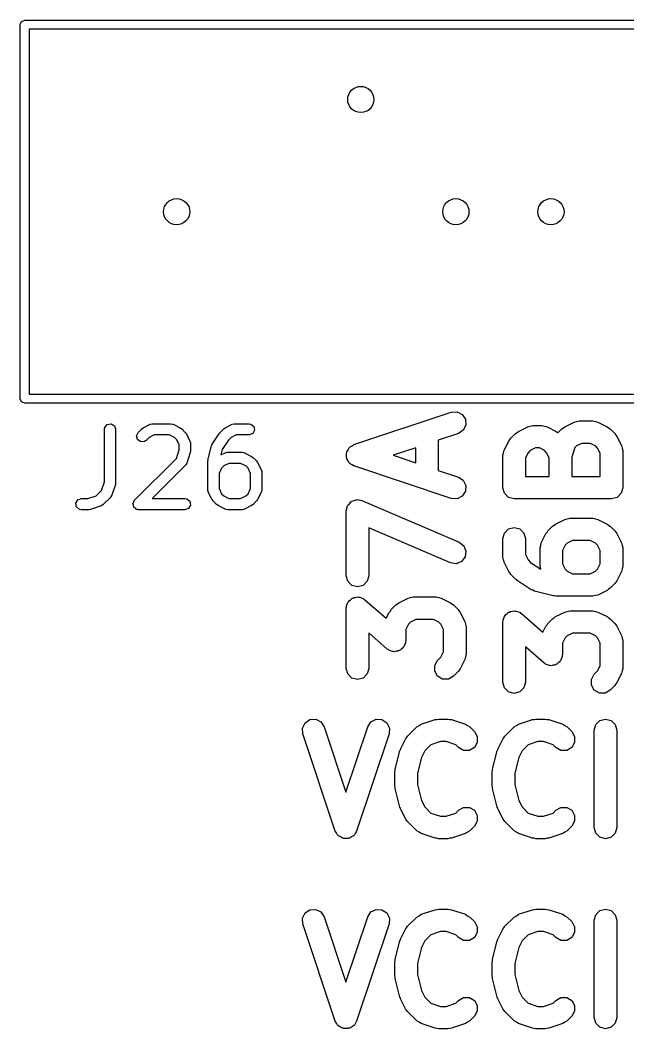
# Model space of a CAD drawing. Extents: x 6.24 to 8.54, y -5.54 to -4.04.
# Drawn here: x 6.591 to 6.91, y -4.569 to -4.038 of the extents above; entities that cross this region are included whole.
import ezdxf

# ---------------------------------------------------------------- set-up
doc = ezdxf.new("R2010")
doc.units = 0
doc.header["$MEASUREMENT"] = 0
doc.layers.add('BLACK', color=7, linetype='CONTINUOUS')

msp = doc.modelspace()

# ---------------------------------------------------------------- linework, layer by layer
at = {"layer": 'BLACK', "linetype": 'CONTINUOUS'}
for p, q in [((6.59156, -4.03896), (6.59323, -4.03827)), ((6.59323, -4.03827), (7.24677, -4.03827)), ((6.59087, -4.04063), (6.59156, -4.03896)), ((6.59087, -4.23748), (6.59087, -4.04063)), ((6.59559, -4.04299), (6.59559, -4.23512)), ((7.24441, -4.04299), (6.59559, -4.04299)), ((6.59156, -4.23915), (6.59087, -4.23748)), ((6.59323, -4.23984), (6.59156, -4.23915)), ((7.24677, -4.23984), (6.59323, -4.23984)), ((6.59559, -4.23512), (7.24441, -4.23512)), ((6.76641, -4.2616), (6.81759, -4.24454)), ((6.81759, -4.24454), (6.82064, -4.24436)), ((6.82064, -4.24436), (6.82338, -4.24573)), ((6.63665, -4.25098), (6.63864, -4.25063)), ((6.63864, -4.25063), (6.64039, -4.25164)), ((6.65556, -4.25277), (6.65931, -4.2509)), ((6.65931, -4.2509), (6.66029, -4.2506)), ((6.66029, -4.2506), (6.66046, -4.25064)), ((6.66046, -4.25064), (6.66063, -4.25058)), ((6.66063, -4.25058), (6.67, -4.25058)), ((6.67, -4.25058), (6.67101, -4.25076)), ((6.67101, -4.25076), (6.67115, -4.25087)), ((6.67115, -4.25087), (6.67132, -4.2509)), ((6.67132, -4.2509), (6.67507, -4.25277)), ((6.69868, -4.25277), (6.70243, -4.2509)), ((6.70243, -4.2509), (6.70341, -4.2506)), ((6.70341, -4.2506), (6.70358, -4.25064)), ((6.70358, -4.25064), (6.70375, -4.25058)), ((6.70375, -4.25058), (6.71124, -4.25058)), ((6.71124, -4.25058), (6.71225, -4.25076)), ((6.71225, -4.25076), (6.7138, -4.25206)), ((6.82338, -4.24573), (6.82506, -4.24828)), ((6.82506, -4.24828), (6.82525, -4.25133)), ((6.87729, -4.25217), (6.88216, -4.24974)), ((6.88216, -4.24974), (6.88349, -4.24947)), ((6.88349, -4.24947), (6.8848, -4.24911)), ((6.8848, -4.24911), (6.89211, -4.24911)), ((6.89211, -4.24911), (6.89342, -4.24946)), ((6.89342, -4.24946), (6.89475, -4.24974)), ((6.89475, -4.24974), (6.89963, -4.25217)), ((6.63518, -4.25354), (6.63535, -4.25253)), ((6.63518, -4.28118), (6.63518, -4.25354)), ((6.63535, -4.25253), (6.63665, -4.25098)), ((6.64039, -4.25164), (6.64108, -4.25354)), ((6.64108, -4.25354), (6.64108, -4.28166)), ((6.65206, -4.25703), (6.65291, -4.2552)), ((6.65291, -4.2552), (6.65479, -4.25332)), ((6.65479, -4.25332), (6.65551, -4.25282)), ((6.65551, -4.25282), (6.65556, -4.25277)), ((6.67507, -4.25277), (6.67578, -4.2533)), ((6.67578, -4.2533), (6.67584, -4.25332)), ((6.67584, -4.25332), (6.67771, -4.2552)), ((6.67771, -4.2552), (6.67822, -4.25592)), ((6.67822, -4.25592), (6.67827, -4.25597)), ((6.67827, -4.25597), (6.68014, -4.25971)), ((6.69192, -4.26127), (6.69566, -4.25565)), ((6.69566, -4.25565), (6.69598, -4.25532)), ((6.69598, -4.25532), (6.69603, -4.2552)), ((6.69603, -4.2552), (6.69791, -4.25332)), ((6.69791, -4.25332), (6.69863, -4.25282)), ((6.69863, -4.25282), (6.69868, -4.25277)), ((6.71314, -4.2558), (6.71124, -4.25649)), ((6.71415, -4.25405), (6.71314, -4.2558)), ((6.7138, -4.25206), (6.71415, -4.25405)), ((6.82133, -4.25575), (6.81074, -4.25928)), ((6.82388, -4.25406), (6.82133, -4.25575)), ((6.82525, -4.25133), (6.82388, -4.25406)), ((6.84894, -4.25815), (6.85138, -4.25572)), ((6.85138, -4.25572), (6.8522, -4.25524)), ((6.8522, -4.25524), (6.85291, -4.25461)), ((6.85291, -4.25461), (6.85779, -4.25217)), ((6.85779, -4.25217), (6.85912, -4.2519)), ((6.85912, -4.2519), (6.86043, -4.25155)), ((6.86043, -4.25155), (6.8653, -4.25155)), ((6.8653, -4.25155), (6.86662, -4.2519)), ((6.86662, -4.2519), (6.86795, -4.25217)), ((6.86795, -4.25217), (6.87282, -4.25461)), ((6.87282, -4.25461), (6.87353, -4.25524)), ((6.87353, -4.25524), (6.8737, -4.25534)), ((6.8737, -4.25534), (6.87575, -4.25328)), ((6.87575, -4.25328), (6.87658, -4.25281)), ((6.87658, -4.25281), (6.87729, -4.25217)), ((6.89963, -4.25217), (6.90034, -4.25281)), ((6.90034, -4.25281), (6.90116, -4.25328)), ((6.90116, -4.25328), (6.9036, -4.25572)), ((6.9036, -4.25572), (6.90408, -4.25654)), ((6.65258, -4.25898), (6.65206, -4.25703)), ((6.65424, -4.26014), (6.65258, -4.25898)), ((6.65625, -4.25996), (6.65424, -4.26014)), ((6.65709, -4.25937), (6.65625, -4.25996)), ((6.65863, -4.25784), (6.65709, -4.25937)), ((6.66132, -4.25649), (6.65863, -4.25784)), ((6.6693, -4.25649), (6.66132, -4.25649)), ((6.672, -4.25784), (6.6693, -4.25649)), ((6.6732, -4.25903), (6.672, -4.25784)), ((6.67455, -4.26173), (6.6732, -4.25903)), ((6.68014, -4.25971), (6.68043, -4.2607)), ((6.68043, -4.2607), (6.68039, -4.26087)), ((6.68039, -4.26087), (6.68045, -4.26104)), ((6.68045, -4.26104), (6.68045, -4.26478)), ((6.69151, -4.26219), (6.69191, -4.26129)), ((6.69191, -4.26129), (6.69192, -4.26127)), ((6.70042, -4.25917), (6.69711, -4.26412)), ((6.70175, -4.25784), (6.70042, -4.25917)), ((6.70444, -4.25649), (6.70175, -4.25784)), ((6.71124, -4.25649), (6.70444, -4.25649)), ((6.81074, -4.25928), (6.81074, -4.27513)), ((6.8454, -4.26456), (6.84784, -4.25969)), ((6.84784, -4.25969), (6.84847, -4.25898)), ((6.84847, -4.25898), (6.84894, -4.25815)), ((6.8862, -4.26092), (6.88343, -4.26231)), ((6.89072, -4.26092), (6.8862, -4.26092)), ((6.89349, -4.26231), (6.89072, -4.26092)), ((6.90408, -4.25654), (6.90471, -4.25725)), ((6.90471, -4.25725), (6.90714, -4.26213)), ((6.67304, -4.26881), (6.67455, -4.26431)), ((6.67455, -4.26431), (6.67455, -4.26173)), ((6.6803, -4.26572), (6.67843, -4.27134)), ((6.68045, -4.26478), (6.6803, -4.26565)), ((6.6803, -4.26565), (6.6803, -4.26572)), ((6.68963, -4.26969), (6.69151, -4.26219)), ((6.69711, -4.26412), (6.69638, -4.26704)), ((6.69638, -4.26704), (6.69868, -4.26589)), ((6.69868, -4.26589), (6.69966, -4.2656)), ((6.69966, -4.2656), (6.69983, -4.26564)), ((6.69983, -4.26564), (6.7, -4.26558)), ((6.7, -4.26558), (6.7075, -4.26558)), ((6.7075, -4.26558), (6.70851, -4.26576)), ((6.70851, -4.26576), (6.70864, -4.26587)), ((6.70864, -4.26587), (6.70882, -4.26589)), ((6.70882, -4.26589), (6.71257, -4.26777)), ((6.76249, -4.26602), (6.76266, -4.2657)), ((6.76257, -4.2672), (6.76249, -4.26602)), ((6.76266, -4.2657), (6.76268, -4.26534)), ((6.76268, -4.26534), (6.76333, -4.26435)), ((6.76333, -4.26435), (6.76386, -4.26329)), ((6.76386, -4.26329), (6.76416, -4.26309)), ((6.76416, -4.26309), (6.76436, -4.26279)), ((6.76436, -4.26279), (6.76542, -4.26226)), ((6.76542, -4.26226), (6.76641, -4.2616)), ((6.79893, -4.26321), (6.78695, -4.26721)), ((6.79893, -4.2712), (6.79893, -4.26321)), ((6.84478, -4.26721), (6.84513, -4.26589)), ((6.84513, -4.26589), (6.8454, -4.26456)), ((6.85797, -4.26583), (6.85659, -4.2686)), ((6.85905, -4.26475), (6.85797, -4.26583)), ((6.86182, -4.26336), (6.85905, -4.26475)), ((6.86391, -4.26336), (6.86182, -4.26336)), ((6.86668, -4.26475), (6.86391, -4.26336)), ((6.86776, -4.26583), (6.86668, -4.26475)), ((6.86915, -4.2686), (6.86776, -4.26583)), ((6.88265, -4.26308), (6.88096, -4.26816)), ((6.88343, -4.26231), (6.88265, -4.26308)), ((6.89457, -4.26339), (6.89349, -4.26231)), ((6.89596, -4.26616), (6.89457, -4.26339)), ((6.89596, -4.27836), (6.89596, -4.26616)), ((6.90714, -4.26213), (6.90742, -4.26346)), ((6.90742, -4.26346), (6.90777, -4.26477)), ((6.90777, -4.26477), (6.90777, -4.28427)), ((6.65104, -4.29082), (6.67304, -4.26881)), ((6.67843, -4.27134), (6.67794, -4.27224)), ((6.68954, -4.27041), (6.68965, -4.26983)), ((6.68954, -4.28541), (6.68954, -4.27041)), ((6.68965, -4.26983), (6.68963, -4.26969)), ((6.70069, -4.27149), (6.698, -4.27284)), ((6.7068, -4.27149), (6.70069, -4.27149)), ((6.7095, -4.27284), (6.7068, -4.27149)), ((6.71257, -4.26777), (6.71327, -4.26829)), ((6.71327, -4.26829), (6.71333, -4.26832)), ((6.71333, -4.26832), (6.71521, -4.2702)), ((6.71521, -4.2702), (6.71571, -4.27092)), ((6.71571, -4.27092), (6.71576, -4.27096)), ((6.71576, -4.27096), (6.71764, -4.27471)), ((6.76249, -4.26839), (6.76257, -4.2672)), ((6.76266, -4.26871), (6.76249, -4.26839)), ((6.76268, -4.26907), (6.76266, -4.26871)), ((6.76333, -4.27006), (6.76268, -4.26907)), ((6.76386, -4.27112), (6.76333, -4.27006)), ((6.76416, -4.27132), (6.76386, -4.27112)), ((6.76436, -4.27162), (6.76416, -4.27132)), ((6.76542, -4.27215), (6.76436, -4.27162)), ((6.78695, -4.26721), (6.79893, -4.2712)), ((6.84478, -4.28427), (6.84478, -4.26721)), ((6.85659, -4.2686), (6.85659, -4.27836)), ((6.86915, -4.27836), (6.86915, -4.2686)), ((6.88096, -4.26816), (6.88096, -4.27836)), ((6.67771, -4.2725), (6.66026, -4.28995)), ((6.67779, -4.27234), (6.67771, -4.2725)), ((6.67794, -4.27224), (6.67779, -4.27234)), ((6.6968, -4.27403), (6.69545, -4.27673)), ((6.69545, -4.27673), (6.69545, -4.28471)), ((6.698, -4.27284), (6.6968, -4.27403)), ((6.71069, -4.27403), (6.7095, -4.27284)), ((6.71204, -4.27673), (6.71069, -4.27403)), ((6.71204, -4.28471), (6.71204, -4.27673)), ((6.71764, -4.27471), (6.71793, -4.2757)), ((6.71793, -4.2757), (6.71789, -4.27587)), ((6.71789, -4.27587), (6.71795, -4.27603)), ((6.71795, -4.27603), (6.71795, -4.28541)), ((6.76641, -4.27281), (6.76542, -4.27215)), ((6.81759, -4.28987), (6.76641, -4.27281)), ((6.81074, -4.27513), (6.82133, -4.27866)), ((6.63367, -4.28569), (6.63518, -4.28118)), ((6.64093, -4.28259), (6.63906, -4.28822)), ((6.64108, -4.28166), (6.64093, -4.28253)), ((6.64093, -4.28253), (6.64093, -4.28259)), ((6.82133, -4.27866), (6.82388, -4.28035)), ((6.82388, -4.28035), (6.82525, -4.28308)), ((6.85659, -4.27836), (6.86915, -4.27836)), ((6.88096, -4.27836), (6.89596, -4.27836)), ((6.63091, -4.28845), (6.63367, -4.28569)), ((6.6896, -4.28557), (6.68954, -4.28541)), ((6.68956, -4.28574), (6.6896, -4.28557)), ((6.68986, -4.28673), (6.68956, -4.28574)), ((6.69173, -4.29048), (6.68986, -4.28673)), ((6.69545, -4.28471), (6.6968, -4.28741)), ((6.6968, -4.28741), (6.698, -4.2886)), ((6.7095, -4.2886), (6.71069, -4.28741)), ((6.71069, -4.28741), (6.71204, -4.28471)), ((6.71764, -4.28673), (6.71576, -4.29048)), ((6.71766, -4.28655), (6.71764, -4.28673)), ((6.71777, -4.28642), (6.71766, -4.28655)), ((6.71795, -4.28541), (6.71777, -4.28642)), ((6.82506, -4.28613), (6.82338, -4.28868)), ((6.82525, -4.28308), (6.82506, -4.28613)), ((6.84557, -4.28722), (6.84478, -4.28427)), ((6.84773, -4.28938), (6.84557, -4.28722)), ((6.90698, -4.28722), (6.90482, -4.28938)), ((6.90777, -4.28427), (6.90698, -4.28722)), ((6.62022, -4.29239), (6.62123, -4.29064)), ((6.62057, -4.29438), (6.62022, -4.29239)), ((6.62123, -4.29064), (6.62313, -4.28995)), ((6.62313, -4.28995), (6.6264, -4.28995)), ((6.6264, -4.28995), (6.63091, -4.28845)), ((6.63459, -4.29312), (6.63375, -4.29371)), ((6.63834, -4.28937), (6.63459, -4.29312)), ((6.63842, -4.28921), (6.63834, -4.28937)), ((6.63857, -4.28912), (6.63842, -4.28921)), ((6.63906, -4.28822), (6.63857, -4.28912)), ((6.65019, -4.29265), (6.65024, -4.29253)), ((6.65042, -4.29351), (6.65019, -4.29265)), ((6.65022, -4.29239), (6.65066, -4.29162)), ((6.65024, -4.29253), (6.65022, -4.29239)), ((6.65066, -4.29162), (6.65104, -4.29082)), ((6.66026, -4.28995), (6.6775, -4.28995)), ((6.6775, -4.28995), (6.67851, -4.29013)), ((6.67851, -4.29013), (6.68006, -4.29143)), ((6.68006, -4.29143), (6.68041, -4.29342)), ((6.69178, -4.29052), (6.69173, -4.29048)), ((6.69228, -4.29124), (6.69178, -4.29052)), ((6.69416, -4.29312), (6.69228, -4.29124)), ((6.69422, -4.29315), (6.69416, -4.29312)), ((6.69493, -4.29367), (6.69422, -4.29315)), ((6.698, -4.2886), (6.70069, -4.28995)), ((6.70069, -4.28995), (6.7068, -4.28995)), ((6.7068, -4.28995), (6.7095, -4.2886)), ((6.71333, -4.29312), (6.71261, -4.29363)), ((6.71521, -4.29124), (6.71333, -4.29312)), ((6.71523, -4.29119), (6.71521, -4.29124)), ((6.71576, -4.29048), (6.71523, -4.29119)), ((6.76317, -4.2935), (6.76401, -4.29266)), ((6.76401, -4.29266), (6.76474, -4.29172)), ((6.76474, -4.29172), (6.76507, -4.29159)), ((6.76507, -4.29159), (6.76533, -4.29134)), ((6.76533, -4.29134), (6.76648, -4.29103)), ((6.76648, -4.29103), (6.76758, -4.29059)), ((6.76758, -4.29059), (6.76793, -4.29064)), ((6.76793, -4.29064), (6.76828, -4.29055)), ((6.76828, -4.29055), (6.76943, -4.29085)), ((6.76943, -4.29085), (6.77061, -4.29102)), ((6.77061, -4.29102), (6.82179, -4.31296)), ((6.82064, -4.29005), (6.81759, -4.28987)), ((6.82338, -4.28868), (6.82064, -4.29005)), ((6.85068, -4.29017), (6.84773, -4.28938)), ((6.87505, -4.29017), (6.85068, -4.29017)), ((6.90186, -4.29017), (6.87505, -4.29017)), ((6.90482, -4.28938), (6.90186, -4.29017)), ((6.62212, -4.29568), (6.62057, -4.29438)), ((6.62313, -4.29586), (6.62212, -4.29568)), ((6.62688, -4.29586), (6.62313, -4.29586)), ((6.62694, -4.29584), (6.62688, -4.29586)), ((6.62781, -4.29571), (6.62694, -4.29584)), ((6.63344, -4.29383), (6.62781, -4.29571)), ((6.63358, -4.29372), (6.63344, -4.29383)), ((6.63375, -4.29371), (6.63358, -4.29372)), ((6.65057, -4.29438), (6.65042, -4.29351)), ((6.65067, -4.29447), (6.65057, -4.29438)), ((6.65071, -4.2946), (6.65067, -4.29447)), ((6.65144, -4.29511), (6.65071, -4.2946)), ((6.65212, -4.29568), (6.65144, -4.29511)), ((6.6523, -4.29571), (6.65212, -4.29568)), ((6.65236, -4.29576), (6.6523, -4.29571)), ((6.65249, -4.29575), (6.65236, -4.29576)), ((6.65313, -4.29586), (6.65249, -4.29575)), ((6.6775, -4.29586), (6.65313, -4.29586)), ((6.6794, -4.29517), (6.6775, -4.29586)), ((6.68041, -4.29342), (6.6794, -4.29517)), ((6.69868, -4.29555), (6.69493, -4.29367)), ((6.69885, -4.29557), (6.69868, -4.29555)), ((6.69899, -4.29568), (6.69885, -4.29557)), ((6.7, -4.29586), (6.69899, -4.29568)), ((6.7075, -4.29586), (6.7, -4.29586)), ((6.70766, -4.2958), (6.7075, -4.29586)), ((6.70783, -4.29584), (6.70766, -4.2958)), ((6.70882, -4.29555), (6.70783, -4.29584)), ((6.71257, -4.29367), (6.70882, -4.29555)), ((6.71261, -4.29363), (6.71257, -4.29367)), ((6.76237, -4.29645), (6.76268, -4.2953)), ((6.76237, -4.33057), (6.76237, -4.29645)), ((6.76268, -4.2953), (6.76285, -4.29413)), ((6.76285, -4.29413), (6.76307, -4.29384)), ((6.76307, -4.29384), (6.76317, -4.2935)), ((6.8717, -4.30399), (6.87241, -4.30336)), ((6.87241, -4.30336), (6.87729, -4.30092)), ((6.87729, -4.30092), (6.87862, -4.30065)), ((6.87862, -4.30065), (6.87993, -4.30029)), ((6.87993, -4.30029), (6.89211, -4.30029)), ((6.89211, -4.30029), (6.89342, -4.30065)), ((6.89342, -4.30065), (6.89475, -4.30092)), ((6.89475, -4.30092), (6.89963, -4.30336)), ((6.89963, -4.30336), (6.90034, -4.30399)), ((6.81713, -4.32381), (6.77419, -4.30541)), ((6.77419, -4.30541), (6.77419, -4.33057)), ((6.84478, -4.31107), (6.84557, -4.30812)), ((6.84557, -4.30812), (6.84773, -4.30596)), ((6.84773, -4.30596), (6.85068, -4.30517)), ((6.85068, -4.30517), (6.85363, -4.30596)), ((6.85363, -4.30596), (6.8558, -4.30812)), ((6.8558, -4.30812), (6.85659, -4.31107)), ((6.8649, -4.31331), (6.86733, -4.30843)), ((6.86733, -4.30843), (6.86796, -4.30772)), ((6.86796, -4.30772), (6.86844, -4.3069)), ((6.86844, -4.3069), (6.87088, -4.30446)), ((6.87088, -4.30446), (6.8717, -4.30399)), ((6.90034, -4.30399), (6.90116, -4.30446)), ((6.90116, -4.30446), (6.9036, -4.3069)), ((6.9036, -4.3069), (6.90408, -4.30772)), ((6.90408, -4.30772), (6.90471, -4.30843)), ((6.90471, -4.30843), (6.90714, -4.31331)), ((6.82179, -4.31296), (6.82419, -4.31485)), ((6.84478, -4.32082), (6.84478, -4.31107)), ((6.85659, -4.31107), (6.85659, -4.31943)), ((6.86462, -4.31464), (6.8649, -4.31331)), ((6.87747, -4.31457), (6.87608, -4.31734)), ((6.87855, -4.31349), (6.87747, -4.31457)), ((6.88132, -4.31211), (6.87855, -4.31349)), ((6.89072, -4.31211), (6.88132, -4.31211)), ((6.89349, -4.31349), (6.89072, -4.31211)), ((6.89457, -4.31457), (6.89349, -4.31349)), ((6.89596, -4.31734), (6.89457, -4.31457)), ((6.90714, -4.31331), (6.90742, -4.31464)), ((6.82419, -4.31485), (6.82532, -4.31769)), ((6.82532, -4.31769), (6.82489, -4.32071)), ((6.85659, -4.31943), (6.85797, -4.3222)), ((6.86427, -4.31595), (6.86462, -4.31464)), ((6.86427, -4.3257), (6.86427, -4.31595)), ((6.87608, -4.31734), (6.87608, -4.3243)), ((6.89596, -4.3243), (6.89596, -4.31734)), ((6.90742, -4.31464), (6.90777, -4.31595)), ((6.90777, -4.31595), (6.90777, -4.3257)), ((6.82016, -4.32425), (6.81713, -4.32381)), ((6.823, -4.32311), (6.82016, -4.32425)), ((6.82489, -4.32071), (6.823, -4.32311)), ((6.84513, -4.32213), (6.84478, -4.32082)), ((6.8454, -4.32346), (6.84513, -4.32213)), ((6.84784, -4.32834), (6.8454, -4.32346)), ((6.85797, -4.3222), (6.85932, -4.32355)), ((6.85932, -4.32355), (6.86464, -4.3271)), ((6.87608, -4.3243), (6.87747, -4.32707)), ((6.89457, -4.32707), (6.89596, -4.3243)), ((6.84847, -4.32905), (6.84784, -4.32834)), ((6.84894, -4.32987), (6.84847, -4.32905)), ((6.85138, -4.33231), (6.84894, -4.32987)), ((6.86462, -4.32701), (6.86427, -4.3257)), ((6.86464, -4.3271), (6.86462, -4.32701)), ((6.87747, -4.32707), (6.87855, -4.32816)), ((6.87855, -4.32816), (6.88132, -4.32954)), ((6.88132, -4.32954), (6.89072, -4.32954)), ((6.89072, -4.32954), (6.89349, -4.32816)), ((6.89349, -4.32816), (6.89457, -4.32707)), ((6.90714, -4.32834), (6.90471, -4.33321)), ((6.90742, -4.32701), (6.90714, -4.32834)), ((6.90777, -4.3257), (6.90742, -4.32701)), ((6.76317, -4.33352), (6.76237, -4.33057)), ((6.76533, -4.33569), (6.76317, -4.33352)), ((6.76828, -4.33648), (6.76533, -4.33569)), ((6.77123, -4.33569), (6.76828, -4.33648)), ((6.77339, -4.33352), (6.77123, -4.33569)), ((6.77419, -4.33057), (6.77339, -4.33352)), ((6.85189, -4.33261), (6.85138, -4.33231)), ((6.85228, -4.33305), (6.85189, -4.33261)), ((6.85959, -4.33792), (6.85228, -4.33305)), ((6.9036, -4.33475), (6.90116, -4.33719)), ((6.90408, -4.33392), (6.9036, -4.33475)), ((6.90471, -4.33321), (6.90408, -4.33392)), ((6.86055, -4.33825), (6.85959, -4.33792)), ((6.86143, -4.33874), (6.86055, -4.33825)), ((6.87118, -4.34118), (6.86143, -4.33874)), ((6.89342, -4.341), (6.89211, -4.34135)), ((6.89475, -4.34073), (6.89342, -4.341)), ((6.89963, -4.33829), (6.89475, -4.34073)), ((6.90034, -4.33766), (6.89963, -4.33829)), ((6.90116, -4.33719), (6.90034, -4.33766)), ((6.76249, -4.34649), (6.76291, -4.34562)), ((6.76291, -4.34562), (6.76317, -4.34468)), ((6.76317, -4.34468), (6.76358, -4.34427)), ((6.76358, -4.34427), (6.76384, -4.34374)), ((6.76384, -4.34374), (6.76464, -4.3432)), ((6.76464, -4.3432), (6.76533, -4.34252)), ((6.76533, -4.34252), (6.76589, -4.34237)), ((6.76589, -4.34237), (6.76638, -4.34204)), ((6.76638, -4.34204), (6.76734, -4.34198)), ((6.76734, -4.34198), (6.76828, -4.34173)), ((6.76828, -4.34173), (6.76884, -4.34188)), ((6.76884, -4.34188), (6.76943, -4.34184)), ((6.76943, -4.34184), (6.7703, -4.34227)), ((6.7703, -4.34227), (6.77123, -4.34252)), ((6.77123, -4.34252), (6.77164, -4.34293)), ((6.77164, -4.34293), (6.77217, -4.34319)), ((6.77217, -4.34319), (6.78337, -4.35299)), ((6.78604, -4.34833), (6.78848, -4.34589)), ((6.78848, -4.34589), (6.7893, -4.34542)), ((6.7893, -4.34542), (6.79001, -4.34479)), ((6.79001, -4.34479), (6.79488, -4.34235)), ((6.79488, -4.34235), (6.79621, -4.34208)), ((6.79621, -4.34208), (6.79753, -4.34173)), ((6.79753, -4.34173), (6.80971, -4.34173)), ((6.80971, -4.34173), (6.81102, -4.34208)), ((6.81102, -4.34208), (6.81235, -4.34235)), ((6.81235, -4.34235), (6.81723, -4.34479)), ((6.81723, -4.34479), (6.81794, -4.34542)), ((6.81794, -4.34542), (6.81876, -4.34589)), ((6.81876, -4.34589), (6.8212, -4.34833)), ((6.87191, -4.34116), (6.87118, -4.34118)), ((6.87262, -4.34135), (6.87191, -4.34116)), ((6.89211, -4.34135), (6.87262, -4.34135)), ((6.76237, -4.34763), (6.76253, -4.34707)), ((6.76237, -4.37932), (6.76237, -4.34763)), ((6.76253, -4.34707), (6.76249, -4.34649)), ((6.78337, -4.35299), (6.78493, -4.34987)), ((6.78493, -4.34987), (6.78556, -4.34915)), ((6.78556, -4.34915), (6.78604, -4.34833)), ((6.8212, -4.34833), (6.82167, -4.34915)), ((6.82167, -4.34915), (6.82231, -4.34987)), ((6.82231, -4.34987), (6.82474, -4.35474)), ((6.84557, -4.35199), (6.84598, -4.35158)), ((6.84598, -4.35158), (6.84624, -4.35106)), ((6.84624, -4.35106), (6.84704, -4.35052)), ((6.84704, -4.35052), (6.84773, -4.34983)), ((6.84773, -4.34983), (6.84829, -4.34968)), ((6.84829, -4.34968), (6.84878, -4.34935)), ((6.84878, -4.34935), (6.84974, -4.34929)), ((6.84974, -4.34929), (6.85068, -4.34904)), ((6.85068, -4.34904), (6.85124, -4.34919)), ((6.85124, -4.34919), (6.85183, -4.34915)), ((6.85183, -4.34915), (6.8527, -4.34958)), ((6.8527, -4.34958), (6.85363, -4.34983)), ((6.85363, -4.34983), (6.85405, -4.35024)), ((6.85405, -4.35024), (6.85457, -4.3505)), ((6.85457, -4.3505), (6.86577, -4.3603)), ((6.87241, -4.3521), (6.87729, -4.34966)), ((6.87729, -4.34966), (6.87862, -4.34939)), ((6.87862, -4.34939), (6.87993, -4.34904)), ((6.87993, -4.34904), (6.89211, -4.34904)), ((6.89211, -4.34904), (6.89342, -4.34939)), ((6.89342, -4.34939), (6.89475, -4.34966)), ((6.89475, -4.34966), (6.89963, -4.3521)), ((6.79507, -4.35601), (6.79368, -4.35878)), ((6.79615, -4.35492), (6.79507, -4.35601)), ((6.79892, -4.35354), (6.79615, -4.35492)), ((6.80832, -4.35354), (6.79892, -4.35354)), ((6.81109, -4.35492), (6.80832, -4.35354)), ((6.81217, -4.35601), (6.81109, -4.35492)), ((6.81356, -4.35878), (6.81217, -4.35601)), ((6.82474, -4.35474), (6.82501, -4.35607)), ((6.82501, -4.35607), (6.82537, -4.35738)), ((6.84478, -4.35494), (6.84493, -4.35438)), ((6.84478, -4.38663), (6.84478, -4.35494)), ((6.84489, -4.3538), (6.84532, -4.35293)), ((6.84493, -4.35438), (6.84489, -4.3538)), ((6.84532, -4.35293), (6.84557, -4.35199)), ((6.86733, -4.35718), (6.86796, -4.35647)), ((6.86796, -4.35647), (6.86844, -4.35564)), ((6.86844, -4.35564), (6.87088, -4.35321)), ((6.87088, -4.35321), (6.8717, -4.35273)), ((6.8717, -4.35273), (6.87241, -4.3521)), ((6.89963, -4.3521), (6.90034, -4.35273)), ((6.90034, -4.35273), (6.90116, -4.35321)), ((6.90116, -4.35321), (6.9036, -4.35564)), ((6.9036, -4.35564), (6.90408, -4.35647)), ((6.90408, -4.35647), (6.90471, -4.35718)), ((6.78389, -4.36914), (6.77419, -4.36065)), ((6.77419, -4.36065), (6.77419, -4.37932)), ((6.79368, -4.35878), (6.79368, -4.36469)), ((6.81356, -4.37061), (6.81356, -4.35878)), ((6.82537, -4.35738), (6.82537, -4.372)), ((6.86577, -4.3603), (6.86733, -4.35718)), ((6.87855, -4.36223), (6.87747, -4.36332)), ((6.88132, -4.36085), (6.87855, -4.36223)), ((6.89072, -4.36085), (6.88132, -4.36085)), ((6.89349, -4.36223), (6.89072, -4.36085)), ((6.89457, -4.36332), (6.89349, -4.36223)), ((6.90471, -4.35718), (6.90714, -4.36205)), ((6.90714, -4.36205), (6.90742, -4.36338)), ((6.79289, -4.36765), (6.79248, -4.36806)), ((6.79314, -4.36671), (6.79289, -4.36765)), ((6.79357, -4.36584), (6.79314, -4.36671)), ((6.79368, -4.36469), (6.79353, -4.36526)), ((6.79353, -4.36526), (6.79357, -4.36584)), ((6.87747, -4.36332), (6.87608, -4.36609)), ((6.87608, -4.36609), (6.87608, -4.372)), ((6.89596, -4.36609), (6.89457, -4.36332)), ((6.89596, -4.37792), (6.89596, -4.36609)), ((6.90742, -4.36338), (6.90777, -4.36469)), ((6.90777, -4.36469), (6.90777, -4.37932)), ((6.78441, -4.36939), (6.78389, -4.36914)), ((6.78482, -4.36981), (6.78441, -4.36939)), ((6.78576, -4.37006), (6.78482, -4.36981)), ((6.78663, -4.37049), (6.78576, -4.37006)), ((6.78721, -4.37045), (6.78663, -4.37049)), ((6.78778, -4.3706), (6.78721, -4.37045)), ((6.78871, -4.37035), (6.78778, -4.3706)), ((6.78968, -4.37028), (6.78871, -4.37035)), ((6.79017, -4.36996), (6.78968, -4.37028)), ((6.79073, -4.36981), (6.79017, -4.36996)), ((6.79142, -4.36912), (6.79073, -4.36981)), ((6.79222, -4.36858), (6.79142, -4.36912)), ((6.79248, -4.36806), (6.79222, -4.36858)), ((6.81217, -4.37338), (6.81356, -4.37061)), ((6.82537, -4.372), (6.82501, -4.37332)), ((6.86629, -4.37645), (6.85659, -4.36796)), ((6.85659, -4.36796), (6.85659, -4.38663)), ((6.87608, -4.372), (6.87593, -4.37257)), ((6.87593, -4.37257), (6.87597, -4.37315)), ((6.80888, -4.37779), (6.81041, -4.37514)), ((6.80888, -4.38084), (6.80888, -4.37779)), ((6.81041, -4.37514), (6.81217, -4.37338)), ((6.82474, -4.37465), (6.82231, -4.37952)), ((6.82501, -4.37332), (6.82474, -4.37465)), ((6.86681, -4.37671), (6.86629, -4.37645)), ((6.86723, -4.37712), (6.86681, -4.37671)), ((6.86816, -4.37737), (6.86723, -4.37712)), ((6.86903, -4.3778), (6.86816, -4.37737)), ((6.86962, -4.37776), (6.86903, -4.3778)), ((6.87018, -4.37791), (6.86962, -4.37776)), ((6.87112, -4.37766), (6.87018, -4.37791)), ((6.87208, -4.37759), (6.87112, -4.37766)), ((6.87257, -4.37727), (6.87208, -4.37759)), ((6.87313, -4.37712), (6.87257, -4.37727)), ((6.87382, -4.37643), (6.87313, -4.37712)), ((6.87462, -4.37589), (6.87382, -4.37643)), ((6.87488, -4.37537), (6.87462, -4.37589)), ((6.87529, -4.37496), (6.87488, -4.37537)), ((6.87554, -4.37402), (6.87529, -4.37496)), ((6.87597, -4.37315), (6.87554, -4.37402)), ((6.89457, -4.38069), (6.89596, -4.37792)), ((6.76317, -4.38227), (6.76237, -4.37932)), ((6.76533, -4.38443), (6.76317, -4.38227)), ((6.77339, -4.38227), (6.77123, -4.38443)), ((6.77419, -4.37932), (6.77339, -4.38227)), ((6.81041, -4.38349), (6.80888, -4.38084)), ((6.81306, -4.38502), (6.81041, -4.38349)), ((6.81876, -4.38349), (6.81611, -4.38502)), ((6.8212, -4.38105), (6.81876, -4.38349)), ((6.82167, -4.38023), (6.8212, -4.38105)), ((6.82231, -4.37952), (6.82167, -4.38023)), ((6.89128, -4.3851), (6.89281, -4.38245)), ((6.89281, -4.38245), (6.89457, -4.38069)), ((6.90714, -4.38196), (6.90471, -4.38683)), ((6.90742, -4.38063), (6.90714, -4.38196)), ((6.90777, -4.37932), (6.90742, -4.38063)), ((6.76828, -4.38522), (6.76533, -4.38443)), ((6.77123, -4.38443), (6.76828, -4.38522)), ((6.81611, -4.38502), (6.81306, -4.38502)), ((6.84557, -4.38958), (6.84478, -4.38663)), ((6.85659, -4.38663), (6.8558, -4.38958)), ((6.89128, -4.38816), (6.89128, -4.3851)), ((6.89281, -4.3908), (6.89128, -4.38816)), ((6.9036, -4.38837), (6.90116, -4.3908)), ((6.90408, -4.38754), (6.9036, -4.38837)), ((6.90471, -4.38683), (6.90408, -4.38754)), ((6.84773, -4.39174), (6.84557, -4.38958)), ((6.85068, -4.39253), (6.84773, -4.39174)), ((6.85363, -4.39174), (6.85068, -4.39253)), ((6.8558, -4.38958), (6.85363, -4.39174)), ((6.89546, -4.39233), (6.89281, -4.3908)), ((6.89852, -4.39233), (6.89546, -4.39233)), ((6.90116, -4.3908), (6.89852, -4.39233)), ((6.73936, -4.4107), (6.74072, -4.40796)), ((6.74072, -4.40796), (6.74328, -4.40628)), ((6.74328, -4.40628), (6.74633, -4.4061)), ((6.74633, -4.4061), (6.74906, -4.40746)), ((6.74906, -4.40746), (6.75075, -4.41001)), ((6.75075, -4.41001), (6.7622, -4.44439)), ((6.7622, -4.44439), (6.77366, -4.41001)), ((6.77366, -4.41001), (6.77535, -4.40746)), ((6.77535, -4.40746), (6.77808, -4.4061)), ((6.77808, -4.4061), (6.78113, -4.40628)), ((6.78113, -4.40628), (6.78368, -4.40796)), ((6.78368, -4.40796), (6.78505, -4.4107)), ((6.79946, -4.41014), (6.80064, -4.40946)), ((6.80064, -4.40946), (6.80177, -4.40872)), ((6.80177, -4.40872), (6.80908, -4.40628)), ((6.80908, -4.40628), (6.81003, -4.40622)), ((6.81003, -4.40622), (6.81095, -4.40598)), ((6.81095, -4.40598), (6.81582, -4.40598)), ((6.81582, -4.40598), (6.81674, -4.40622)), ((6.81674, -4.40622), (6.81769, -4.40628)), ((6.81769, -4.40628), (6.825, -4.40872)), ((6.825, -4.40872), (6.82613, -4.40946)), ((6.82613, -4.40946), (6.82731, -4.41014)), ((6.85064, -4.41014), (6.85182, -4.40946)), ((6.85182, -4.40946), (6.85295, -4.40872)), ((6.85295, -4.40872), (6.86026, -4.40628)), ((6.86026, -4.40628), (6.86121, -4.40622)), ((6.86121, -4.40622), (6.86213, -4.40598)), ((6.86213, -4.40598), (6.867, -4.40598)), ((6.867, -4.40598), (6.86792, -4.40622)), ((6.86792, -4.40622), (6.86887, -4.40628)), ((6.86887, -4.40628), (6.87618, -4.40872)), ((6.87618, -4.40872), (6.87731, -4.40946)), ((6.87731, -4.40946), (6.87849, -4.41014)), ((6.89278, -4.41188), (6.89357, -4.40893)), ((6.89357, -4.40893), (6.89573, -4.40677)), ((6.89573, -4.40677), (6.89869, -4.40598)), ((6.89869, -4.40598), (6.90164, -4.40677)), ((6.90164, -4.40677), (6.9038, -4.40893)), ((6.9038, -4.40893), (6.90459, -4.41188)), ((6.73954, -4.41375), (6.73936, -4.4107)), ((6.7566, -4.46493), (6.73954, -4.41375)), ((6.78487, -4.41375), (6.76781, -4.46493)), ((6.78505, -4.4107), (6.78487, -4.41375)), ((6.79411, -4.41584), (6.79459, -4.41502)), ((6.79459, -4.41502), (6.79946, -4.41014)), ((6.82731, -4.41014), (6.82975, -4.41258)), ((6.82975, -4.41258), (6.83127, -4.41523)), ((6.83127, -4.41523), (6.83127, -4.41828)), ((6.84529, -4.41584), (6.84577, -4.41502)), ((6.84577, -4.41502), (6.85064, -4.41014)), ((6.87849, -4.41014), (6.88093, -4.41258)), ((6.88093, -4.41258), (6.88246, -4.41523)), ((6.88246, -4.41523), (6.88246, -4.41828)), ((6.89278, -4.46306), (6.89278, -4.41188)), ((6.90459, -4.41188), (6.90459, -4.46306)), ((6.79104, -4.42143), (6.79348, -4.41655)), ((6.79348, -4.41655), (6.79411, -4.41584)), ((6.80683, -4.41948), (6.80361, -4.42269)), ((6.81191, -4.41779), (6.80683, -4.41948)), ((6.81486, -4.41779), (6.81191, -4.41779)), ((6.81994, -4.41948), (6.81486, -4.41779)), ((6.82139, -4.42093), (6.81994, -4.41948)), ((6.83127, -4.41828), (6.82975, -4.42093)), ((6.84222, -4.42143), (6.84466, -4.41655)), ((6.84466, -4.41655), (6.84529, -4.41584)), ((6.85801, -4.41948), (6.8548, -4.42269)), ((6.86309, -4.41779), (6.85801, -4.41948)), ((6.86604, -4.41779), (6.86309, -4.41779)), ((6.87112, -4.41948), (6.86604, -4.41779)), ((6.87258, -4.42093), (6.87112, -4.41948)), ((6.88246, -4.41828), (6.88093, -4.42093)), ((6.78816, -4.43238), (6.79059, -4.42264)), ((6.79059, -4.42264), (6.79091, -4.42207)), ((6.79091, -4.42207), (6.79104, -4.42143)), ((6.80361, -4.42269), (6.8019, -4.42613)), ((6.82404, -4.42246), (6.82139, -4.42093)), ((6.8271, -4.42246), (6.82404, -4.42246)), ((6.82975, -4.42093), (6.8271, -4.42246)), ((6.83934, -4.43238), (6.84178, -4.42264)), ((6.84178, -4.42264), (6.84209, -4.42207)), ((6.84209, -4.42207), (6.84222, -4.42143)), ((6.8548, -4.42269), (6.85308, -4.42613)), ((6.87522, -4.42246), (6.87258, -4.42093)), ((6.87828, -4.42246), (6.87522, -4.42246)), ((6.88093, -4.42093), (6.87828, -4.42246)), ((6.8019, -4.42613), (6.79979, -4.43454)), ((6.85308, -4.42613), (6.85097, -4.43454)), ((6.78798, -4.43382), (6.78817, -4.43311)), ((6.78798, -4.44113), (6.78798, -4.43382)), ((6.78817, -4.43311), (6.78816, -4.43238)), ((6.79979, -4.43454), (6.79979, -4.4404)), ((6.83916, -4.43382), (6.83935, -4.43311)), ((6.83916, -4.44113), (6.83916, -4.43382)), ((6.83935, -4.43311), (6.83934, -4.43238)), ((6.85097, -4.43454), (6.85097, -4.4404)), ((6.78817, -4.44183), (6.78798, -4.44113)), ((6.78816, -4.44256), (6.78817, -4.44183)), ((6.79979, -4.4404), (6.8019, -4.44882)), ((6.83935, -4.44183), (6.83916, -4.44113)), ((6.83934, -4.44256), (6.83935, -4.44183)), ((6.85097, -4.4404), (6.85308, -4.44882)), ((6.79059, -4.45231), (6.78816, -4.44256)), ((6.84178, -4.45231), (6.83934, -4.44256)), ((6.79091, -4.45288), (6.79059, -4.45231)), ((6.8019, -4.44882), (6.80361, -4.45225)), ((6.80361, -4.45225), (6.80683, -4.45546)), ((6.82139, -4.45401), (6.82404, -4.45248)), ((6.82404, -4.45248), (6.8271, -4.45248)), ((6.8271, -4.45248), (6.82975, -4.45401)), ((6.84209, -4.45288), (6.84178, -4.45231)), ((6.85308, -4.44882), (6.8548, -4.45225)), ((6.8548, -4.45225), (6.85801, -4.45546)), ((6.87258, -4.45401), (6.87522, -4.45248)), ((6.87522, -4.45248), (6.87828, -4.45248)), ((6.87828, -4.45248), (6.88093, -4.45401)), ((6.79104, -4.45352), (6.79091, -4.45288)), ((6.79348, -4.45839), (6.79104, -4.45352)), ((6.80683, -4.45546), (6.81191, -4.45716)), ((6.81191, -4.45716), (6.81486, -4.45716)), ((6.81486, -4.45716), (6.81994, -4.45546)), ((6.81994, -4.45546), (6.82139, -4.45401)), ((6.82975, -4.45401), (6.83127, -4.45666)), ((6.83127, -4.45666), (6.83127, -4.45972)), ((6.84222, -4.45352), (6.84209, -4.45288)), ((6.84466, -4.45839), (6.84222, -4.45352)), ((6.85801, -4.45546), (6.86309, -4.45716)), ((6.86309, -4.45716), (6.86604, -4.45716)), ((6.86604, -4.45716), (6.87112, -4.45546)), ((6.87112, -4.45546), (6.87258, -4.45401)), ((6.88093, -4.45401), (6.88246, -4.45666)), ((6.88246, -4.45666), (6.88246, -4.45972)), ((6.79411, -4.4591), (6.79348, -4.45839)), ((6.79459, -4.45993), (6.79411, -4.4591)), ((6.79946, -4.4648), (6.79459, -4.45993)), ((6.82975, -4.46236), (6.82731, -4.4648)), ((6.83127, -4.45972), (6.82975, -4.46236)), ((6.84529, -4.4591), (6.84466, -4.45839)), ((6.84577, -4.45993), (6.84529, -4.4591)), ((6.85064, -4.4648), (6.84577, -4.45993)), ((6.88093, -4.46236), (6.87849, -4.4648)), ((6.88246, -4.45972), (6.88093, -4.46236)), ((6.89357, -4.46602), (6.89278, -4.46306)), ((6.90459, -4.46306), (6.9038, -4.46602)), ((6.75725, -4.46592), (6.7566, -4.46493)), ((6.75778, -4.46698), (6.75725, -4.46592)), ((6.75809, -4.46718), (6.75778, -4.46698)), ((6.75829, -4.46748), (6.75809, -4.46718)), ((6.75935, -4.46801), (6.75829, -4.46748)), ((6.76034, -4.46867), (6.75935, -4.46801)), ((6.76506, -4.46801), (6.76407, -4.46867)), ((6.76612, -4.46748), (6.76506, -4.46801)), ((6.76632, -4.46718), (6.76612, -4.46748)), ((6.76662, -4.46698), (6.76632, -4.46718)), ((6.76715, -4.46592), (6.76662, -4.46698)), ((6.76781, -4.46493), (6.76715, -4.46592)), ((6.80064, -4.46548), (6.79946, -4.4648)), ((6.80177, -4.46623), (6.80064, -4.46548)), ((6.80908, -4.46867), (6.80177, -4.46623)), ((6.825, -4.46623), (6.81769, -4.46867)), ((6.82613, -4.46548), (6.825, -4.46623)), ((6.82731, -4.4648), (6.82613, -4.46548)), ((6.85182, -4.46548), (6.85064, -4.4648)), ((6.85295, -4.46623), (6.85182, -4.46548)), ((6.86026, -4.46867), (6.85295, -4.46623)), ((6.87618, -4.46623), (6.86887, -4.46867)), ((6.87731, -4.46548), (6.87618, -4.46623)), ((6.87849, -4.4648), (6.87731, -4.46548)), ((6.89573, -4.46818), (6.89357, -4.46602)), ((6.89869, -4.46897), (6.89573, -4.46818)), ((6.90164, -4.46818), (6.89869, -4.46897)), ((6.9038, -4.46602), (6.90164, -4.46818)), ((6.7607, -4.46869), (6.76034, -4.46867)), ((6.76102, -4.46885), (6.7607, -4.46869)), ((6.7622, -4.46878), (6.76102, -4.46885)), ((6.76339, -4.46885), (6.7622, -4.46878)), ((6.76371, -4.46869), (6.76339, -4.46885)), ((6.76407, -4.46867), (6.76371, -4.46869)), ((6.81003, -4.46872), (6.80908, -4.46867)), ((6.81095, -4.46897), (6.81003, -4.46872)), ((6.81582, -4.46897), (6.81095, -4.46897)), ((6.81674, -4.46872), (6.81582, -4.46897)), ((6.81769, -4.46867), (6.81674, -4.46872)), ((6.86121, -4.46872), (6.86026, -4.46867)), ((6.86213, -4.46897), (6.86121, -4.46872)), ((6.867, -4.46897), (6.86213, -4.46897)), ((6.86792, -4.46872), (6.867, -4.46897)), ((6.86887, -4.46867), (6.86792, -4.46872)), ((6.73936, -4.5107), (6.74072, -4.50796)), ((6.73954, -4.51375), (6.73936, -4.5107)), ((6.74072, -4.50796), (6.74328, -4.50628)), ((6.74328, -4.50628), (6.74633, -4.5061)), ((6.74633, -4.5061), (6.74906, -4.50746)), ((6.74906, -4.50746), (6.75075, -4.51001)), ((6.75075, -4.51001), (6.7622, -4.54439)), ((6.7622, -4.54439), (6.77366, -4.51001)), ((6.77366, -4.51001), (6.77535, -4.50746)), ((6.77535, -4.50746), (6.77808, -4.5061)), ((6.77808, -4.5061), (6.78113, -4.50628)), ((6.78113, -4.50628), (6.78368, -4.50796)), ((6.78368, -4.50796), (6.78505, -4.5107)), ((6.78505, -4.5107), (6.78487, -4.51375)), ((6.79459, -4.51502), (6.79946, -4.51014)), ((6.79946, -4.51014), (6.80064, -4.50946)), ((6.80064, -4.50946), (6.80177, -4.50872)), ((6.80177, -4.50872), (6.80908, -4.50628)), ((6.80908, -4.50628), (6.81003, -4.50622)), ((6.81003, -4.50622), (6.81095, -4.50598)), ((6.81095, -4.50598), (6.81582, -4.50598)), ((6.81582, -4.50598), (6.81674, -4.50622)), ((6.81674, -4.50622), (6.81769, -4.50628)), ((6.81769, -4.50628), (6.825, -4.50872)), ((6.825, -4.50872), (6.82613, -4.50946)), ((6.82613, -4.50946), (6.82731, -4.51014)), ((6.82731, -4.51014), (6.82975, -4.51258)), ((6.84577, -4.51502), (6.85064, -4.51014)), ((6.85064, -4.51014), (6.85182, -4.50946)), ((6.85182, -4.50946), (6.85295, -4.50872)), ((6.85295, -4.50872), (6.86026, -4.50628)), ((6.86026, -4.50628), (6.86121, -4.50622)), ((6.86121, -4.50622), (6.86213, -4.50598)), ((6.86213, -4.50598), (6.867, -4.50598)), ((6.867, -4.50598), (6.86792, -4.50622)), ((6.86792, -4.50622), (6.86887, -4.50628)), ((6.86887, -4.50628), (6.87618, -4.50872)), ((6.87618, -4.50872), (6.87731, -4.50946)), ((6.87731, -4.50946), (6.87849, -4.51014)), ((6.87849, -4.51014), (6.88093, -4.51258)), ((6.89278, -4.51188), (6.89357, -4.50893)), ((6.89357, -4.50893), (6.89573, -4.50677)), ((6.89573, -4.50677), (6.89869, -4.50598)), ((6.89869, -4.50598), (6.90164, -4.50677)), ((6.90164, -4.50677), (6.9038, -4.50893)), ((6.9038, -4.50893), (6.90459, -4.51188)), ((6.7566, -4.56493), (6.73954, -4.51375)), ((6.78487, -4.51375), (6.76781, -4.56493)), ((6.79348, -4.51655), (6.79411, -4.51584)), ((6.79411, -4.51584), (6.79459, -4.51502)), ((6.82975, -4.51258), (6.83127, -4.51523)), ((6.83127, -4.51523), (6.83127, -4.51828)), ((6.84466, -4.51655), (6.84529, -4.51584)), ((6.84529, -4.51584), (6.84577, -4.51502)), ((6.88093, -4.51258), (6.88246, -4.51523)), ((6.88246, -4.51523), (6.88246, -4.51828)), ((6.89278, -4.56306), (6.89278, -4.51188)), ((6.90459, -4.51188), (6.90459, -4.56306)), ((6.79091, -4.52207), (6.79104, -4.52143)), ((6.79104, -4.52143), (6.79348, -4.51655)), ((6.80683, -4.51948), (6.80361, -4.52269)), ((6.81191, -4.51779), (6.80683, -4.51948)), ((6.81486, -4.51779), (6.81191, -4.51779)), ((6.81994, -4.51948), (6.81486, -4.51779)), ((6.82139, -4.52093), (6.81994, -4.51948)), ((6.82404, -4.52246), (6.82139, -4.52093)), ((6.82975, -4.52093), (6.8271, -4.52246)), ((6.83127, -4.51828), (6.82975, -4.52093)), ((6.84209, -4.52207), (6.84222, -4.52143)), ((6.84222, -4.52143), (6.84466, -4.51655)), ((6.85801, -4.51948), (6.8548, -4.52269)), ((6.86309, -4.51779), (6.85801, -4.51948)), ((6.86604, -4.51779), (6.86309, -4.51779)), ((6.87112, -4.51948), (6.86604, -4.51779)), ((6.87258, -4.52093), (6.87112, -4.51948)), ((6.87522, -4.52246), (6.87258, -4.52093)), ((6.88093, -4.52093), (6.87828, -4.52246)), ((6.88246, -4.51828), (6.88093, -4.52093)), ((6.78816, -4.53238), (6.79059, -4.52264)), ((6.79059, -4.52264), (6.79091, -4.52207)), ((6.8019, -4.52613), (6.79979, -4.53454)), ((6.80361, -4.52269), (6.8019, -4.52613)), ((6.8271, -4.52246), (6.82404, -4.52246)), ((6.83934, -4.53238), (6.84178, -4.52264)), ((6.84178, -4.52264), (6.84209, -4.52207)), ((6.85308, -4.52613), (6.85097, -4.53454)), ((6.8548, -4.52269), (6.85308, -4.52613)), ((6.87828, -4.52246), (6.87522, -4.52246)), ((6.78798, -4.53382), (6.78817, -4.53311)), ((6.78798, -4.54113), (6.78798, -4.53382)), ((6.78817, -4.53311), (6.78816, -4.53238)), ((6.79979, -4.53454), (6.79979, -4.5404)), ((6.83916, -4.53382), (6.83935, -4.53311)), ((6.83916, -4.54113), (6.83916, -4.53382)), ((6.83935, -4.53311), (6.83934, -4.53238)), ((6.85097, -4.53454), (6.85097, -4.5404)), ((6.78817, -4.54183), (6.78798, -4.54113)), ((6.78816, -4.54256), (6.78817, -4.54183)), ((6.79059, -4.55231), (6.78816, -4.54256)), ((6.79979, -4.5404), (6.8019, -4.54882)), ((6.83935, -4.54183), (6.83916, -4.54113)), ((6.83934, -4.54256), (6.83935, -4.54183)), ((6.84178, -4.55231), (6.83934, -4.54256)), ((6.85097, -4.5404), (6.85308, -4.54882)), ((6.79091, -4.55288), (6.79059, -4.55231)), ((6.79104, -4.55352), (6.79091, -4.55288)), ((6.8019, -4.54882), (6.80361, -4.55225)), ((6.80361, -4.55225), (6.80683, -4.55546)), ((6.82139, -4.55401), (6.82404, -4.55248)), ((6.82404, -4.55248), (6.8271, -4.55248)), ((6.8271, -4.55248), (6.82975, -4.55401)), ((6.84209, -4.55288), (6.84178, -4.55231)), ((6.84222, -4.55352), (6.84209, -4.55288)), ((6.85308, -4.54882), (6.8548, -4.55225)), ((6.8548, -4.55225), (6.85801, -4.55546)), ((6.87258, -4.55401), (6.87522, -4.55248)), ((6.87522, -4.55248), (6.87828, -4.55248)), ((6.87828, -4.55248), (6.88093, -4.55401)), ((6.79348, -4.55839), (6.79104, -4.55352)), ((6.79411, -4.5591), (6.79348, -4.55839)), ((6.80683, -4.55546), (6.81191, -4.55716)), ((6.81191, -4.55716), (6.81486, -4.55716)), ((6.81486, -4.55716), (6.81994, -4.55546)), ((6.81994, -4.55546), (6.82139, -4.55401)), ((6.82975, -4.55401), (6.83127, -4.55666)), ((6.83127, -4.55666), (6.83127, -4.55972)), ((6.84466, -4.55839), (6.84222, -4.55352)), ((6.84529, -4.5591), (6.84466, -4.55839)), ((6.85801, -4.55546), (6.86309, -4.55716)), ((6.86309, -4.55716), (6.86604, -4.55716)), ((6.86604, -4.55716), (6.87112, -4.55546)), ((6.87112, -4.55546), (6.87258, -4.55401)), ((6.88093, -4.55401), (6.88246, -4.55666)), ((6.88246, -4.55666), (6.88246, -4.55972)), ((6.79459, -4.55993), (6.79411, -4.5591)), ((6.79946, -4.5648), (6.79459, -4.55993)), ((6.82975, -4.56236), (6.82731, -4.5648)), ((6.83127, -4.55972), (6.82975, -4.56236)), ((6.84577, -4.55993), (6.84529, -4.5591)), ((6.85064, -4.5648), (6.84577, -4.55993)), ((6.88093, -4.56236), (6.87849, -4.5648)), ((6.88246, -4.55972), (6.88093, -4.56236)), ((6.89357, -4.56602), (6.89278, -4.56306)), ((6.90459, -4.56306), (6.9038, -4.56602)), ((6.75725, -4.56592), (6.7566, -4.56493)), ((6.75778, -4.56698), (6.75725, -4.56592)), ((6.75809, -4.56718), (6.75778, -4.56698)), ((6.75829, -4.56748), (6.75809, -4.56718)), ((6.75935, -4.56801), (6.75829, -4.56748)), ((6.76034, -4.56867), (6.75935, -4.56801)), ((6.7607, -4.56869), (6.76034, -4.56867)), ((6.76102, -4.56885), (6.7607, -4.56869)), ((6.7622, -4.56878), (6.76102, -4.56885)), ((6.76339, -4.56885), (6.7622, -4.56878)), ((6.76371, -4.56869), (6.76339, -4.56885)), ((6.76407, -4.56867), (6.76371, -4.56869)), ((6.76506, -4.56801), (6.76407, -4.56867)), ((6.76612, -4.56748), (6.76506, -4.56801)), ((6.76632, -4.56718), (6.76612, -4.56748)), ((6.76662, -4.56698), (6.76632, -4.56718)), ((6.76715, -4.56592), (6.76662, -4.56698)), ((6.76781, -4.56493), (6.76715, -4.56592)), ((6.80064, -4.56548), (6.79946, -4.5648)), ((6.80177, -4.56623), (6.80064, -4.56548)), ((6.80908, -4.56867), (6.80177, -4.56623)), ((6.81003, -4.56872), (6.80908, -4.56867)), ((6.81095, -4.56897), (6.81003, -4.56872)), ((6.81582, -4.56897), (6.81095, -4.56897)), ((6.81674, -4.56872), (6.81582, -4.56897)), ((6.81769, -4.56867), (6.81674, -4.56872)), ((6.825, -4.56623), (6.81769, -4.56867)), ((6.82613, -4.56548), (6.825, -4.56623)), ((6.82731, -4.5648), (6.82613, -4.56548)), ((6.85182, -4.56548), (6.85064, -4.5648)), ((6.85295, -4.56623), (6.85182, -4.56548)), ((6.86026, -4.56867), (6.85295, -4.56623)), ((6.86121, -4.56872), (6.86026, -4.56867)), ((6.86213, -4.56897), (6.86121, -4.56872)), ((6.867, -4.56897), (6.86213, -4.56897)), ((6.86792, -4.56872), (6.867, -4.56897)), ((6.86887, -4.56867), (6.86792, -4.56872)), ((6.87618, -4.56623), (6.86887, -4.56867)), ((6.87731, -4.56548), (6.87618, -4.56623)), ((6.87849, -4.5648), (6.87731, -4.56548)), ((6.89573, -4.56818), (6.89357, -4.56602)), ((6.89869, -4.56897), (6.89573, -4.56818)), ((6.90164, -4.56818), (6.89869, -4.56897)), ((6.9038, -4.56602), (6.90164, -4.56818))]:
    msp.add_line(p, q, dxfattribs=at)
at = {"layer": 'BLACK'}
for centre in [(6.77, -4.08), (6.67315, -4.13906), (6.82, -4.13906), (6.87, -4.13906)]:
    msp.add_circle(centre, 0.00689, dxfattribs=at)

doc.saveas('drawing.dxf')
